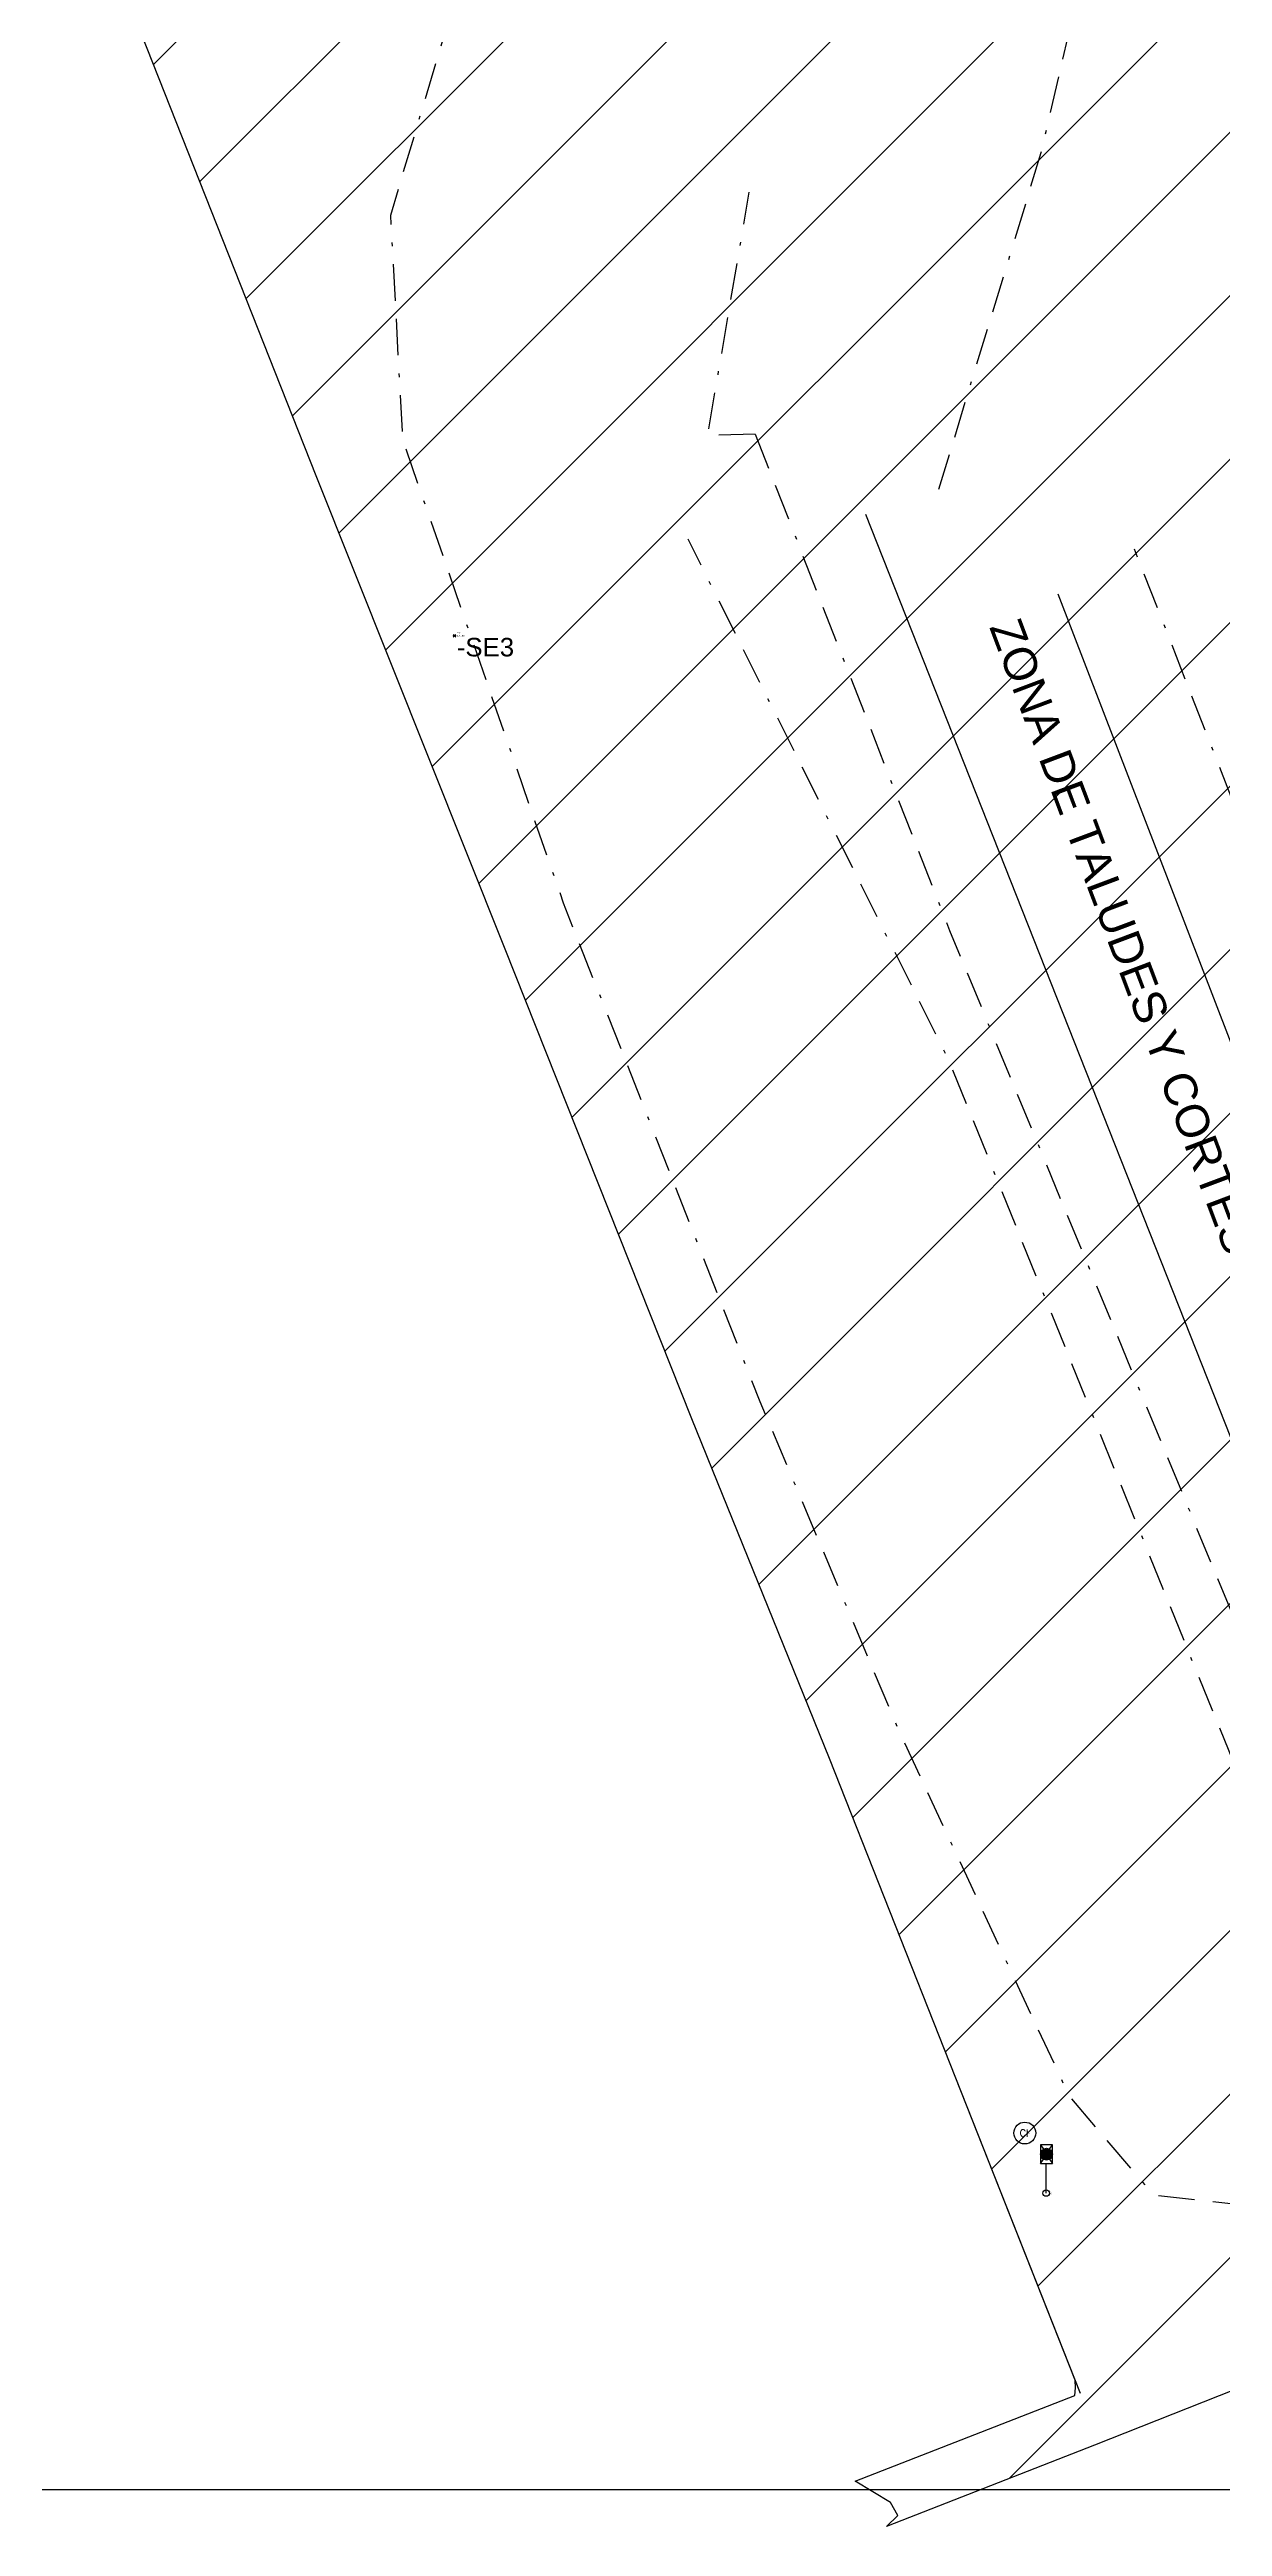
# Model space of a CAD drawing. Extents: x 352140 to 354978, y 6304672 to 6307963.
# Drawn here: x 352429.5 to 352461.7, y 6305399 to 6305467 of the extents above; entities that cross this region are included whole.
import ezdxf

# ---------------------------------------------------------------- set-up
doc = ezdxf.new("R2010")
doc.units = 0
for name, pattern in [('BORDER', [1.75, 0.5, -0.25, 0.5, -0.25, 0, -0.25]), ('DASHED', [19.05, 12.7, -6.35]), ('DIVIDE', [1.25, 0.5, -0.25, 0, -0.25, 0, -0.25])]:
    doc.linetypes.add(name, pattern=pattern)
doc.layers.get('0').update_dxf_attribs({"linetype": 'CONTINUOUS'})
for name, color, linetype in [('0-LEVANTAMIENTO 2020.SEP', 252, 'CONTINUOUS'), ('1-coordenadas', 8, 'CONTINUOUS'), ('1-LINEA DE CIERRO', 7, 'DIVIDE'), ('1-MURO', 7, 'CONTINUOUS'), ('1-REJA', 252, 'FENCELINE1'), ('1-TALUD', 252, 'BORDER'), ('V-NODE-TEXT', 1, 'CONTINUOUS'), ('V-NODE-TEXT4', 4, 'CONTINUOUS'), ('Z-CI', 253, 'CONTINUOUS'), ('Z-PCTV', 253, 'CONTINUOUS')]:
    doc.layers.add(name, color=color, linetype=linetype)
doc.styles.add('A', font='arial.ttf', dxfattribs={"height": 2})
doc.styles.add('ROMANS', font='romans.shx', dxfattribs={"width": 0.75})
doc.linetypes.add('FENCELINE1', pattern='A,6.35,-2.54,[133,ltypeshp.shx,S=2.54,R=0,X=-2.54,Y=0],-2.54,25.4', length=36.83)

# ---------------------------------------------------------------- blocks, each defined once
blk = doc.blocks.new('COORDENADAS')
at = {"layer": '1-coordenadas'}
blk.add_line((20, -800.625), (1420, -800.625), dxfattribs=at)
blk = doc.blocks.new('PCTV')
at = {"layer": 'Z-PCTV', "true_color": 0xbdbdbd}
h = blk.add_hatch(color=9, dxfattribs=at)
edge = h.paths.add_edge_path()
edge.add_arc((0.05, 6.02), 0.825, 0, 360)
at = {"layer": 'Z-PCTV', "color": 9, "true_color": 0xbdbdbd}
for p, q in [((-0.87, 7.46), (-0.44, 6.79)), ((-0.87, 4.58), (-0.44, 5.25)), ((0, 2.06), (0, 4.58)), ((0, 0), (0, 3.88)), ((0.53, 6.79), (0.96, 7.46)), ((0.53, 5.25), (0.96, 4.58))]:
    blk.add_line(p, q, dxfattribs=at)
blk.add_lwpolyline([(0.96, 4.58), (0.96, 7.46), (-0.87, 7.46), (-0.87, 4.58)], close=True, dxfattribs=at)
for centre, radius in [((0.05, 6.02), 0.912), ((0.05, 6.02), 0.825), ((0, 0), 0.5)]:
    blk.add_circle(centre, radius, dxfattribs=at)
blk = doc.blocks.new('*U710', base_point=(352456.887, 6305408.138))
at = {"layer": 'Z-PCTV', "linetype": 'ByBlock', "lineweight": -2, "xscale": 0.1773176706723187, "yscale": 0.1773176706723187, "zscale": 0.1773176706723187}
blk.add_blockref('PCTV', (352456.887, 6305408.138), dxfattribs=at)
at = {"layer": 'V-NODE-TEXT', "linetype": 'ByBlock', "char_height": 0.02}
for s, insert, attachment_point in [('256', (352456.952, 6305408.178), 4), ('675.24', (352456.952, 6305408.153), 1), ('°PCTV', (352456.952, 6305408.108), 4)]:
    blk.add_mtext(s, dxfattribs=dict(at, insert=insert, attachment_point=attachment_point))
blk = doc.blocks.new('CI')
at = {"layer": 'Z-CI'}
blk.add_circle((0, 0), 1.2, dxfattribs=at)
at = {"layer": 'Z-CI', "style": 'ROMANS'}
blk.add_text('CI', height=0.8, rotation=360, dxfattribs=at).set_placement((-0.58, -0.4))
blk = doc.blocks.new('*U787', base_point=(352456.299, 6305409.787))
at = {"layer": 'Z-CI', "linetype": 'ByBlock', "lineweight": -2, "xscale": 0.25, "yscale": 0.25, "zscale": 0.25}
blk.add_blockref('CI', (352456.299, 6305409.787), dxfattribs=at)
at = {"layer": 'V-NODE-TEXT', "linetype": 'ByBlock', "char_height": 0.02}
for s, insert, attachment_point in [('255', (352456.364, 6305409.827), 4), ('675.18', (352456.364, 6305409.802), 1), ('°CI', (352456.364, 6305409.757), 4)]:
    blk.add_mtext(s, dxfattribs=dict(at, insert=insert, attachment_point=attachment_point))
blk = doc.blocks.new('*U806', base_point=(352440.635, 6305450.911))
at = {"layer": 'V-NODE-TEXT4', "lineweight": -2}
for p, q in [((352440.599, 6305450.875), (352440.671, 6305450.947)), ((352440.599, 6305450.947), (352440.671, 6305450.875))]:
    blk.add_line(p, q, dxfattribs=at)
blk.add_circle((352440.635, 6305450.911), 0.0254, dxfattribs=at)
at = {"layer": 'V-NODE-TEXT4', "linetype": 'ByBlock', "style": 'A'}
for s, insert, char_height, attachment_point in [('241', (352440.694, 6305450.962), 0.0508, 7), ('675.80', (352440.694, 6305450.932), 0.0508, 1), ('-SE3', (352440.694, 6305450.85), 0.508, 1)]:
    blk.add_mtext(s, dxfattribs=dict(at, insert=insert, char_height=char_height, attachment_point=attachment_point))

msp = doc.modelspace()

# ---------------------------------------------------------------- hatches: boundary and pattern name
at = {"layer": '0-LEVANTAMIENTO 2020.SEP'}
h = msp.add_hatch(dxfattribs=at)
h.set_pattern_fill('ANSI31', color=252)
h.paths.add_polyline_path([(352458.213, 6305401.216), (352452.503, 6305398.982), (352452.816, 6305399.28), (352452.609, 6305399.636), (352451.638, 6305400.227), (352457.678, 6305402.577), (352457.689, 6305402.79), (352457.683, 6305402.996), (352454.252, 6305411.685), (352450.931, 6305420.069), (352447.151, 6305429.404), (352442.008, 6305442.347), (352436.835, 6305455.304), (352430.757, 6305470.685), (352440.792, 6305475.07), (352451.682, 6305479.894), (352465.771, 6305486.18), (352480.216, 6305492.535), (352496.407, 6305499.712), (352513.657, 6305507.299), (352529.161, 6305514.161), (352541.959, 6305519.8), (352561.927, 6305528.675), (352571.449, 6305540.268), (352583.647, 6305555.178), (352598.213, 6305545.789), (352605.453, 6305541.805), (352602.222, 6305538.721), (352606.073, 6305535.813), (352608.645, 6305532.42), (352608.792, 6305532.234), (352608.857, 6305528.43), (352613.727, 6305525.092), (352613.927, 6305524.926), (352609.716, 6305517.616), (352604.317, 6305502.974), (352607.353, 6305483.644), (352606.958, 6305479.393), (352608.039, 6305476.818), (352609.065, 6305474.225), (352617.537, 6305468.424), (352618.346, 6305465.146), (352618.854, 6305464.849), (352618.951, 6305464.69), (352608.801, 6305460.676), (352599.579, 6305457.023), (352587.598, 6305452.326), (352574.209, 6305447), (352559.984, 6305441.387), (352541.368, 6305434.036), (352532.693, 6305430.631), (352523.045, 6305426.8), (352512.509, 6305422.629), (352503.01, 6305418.889), (352490.722, 6305414.053), (352481.682, 6305410.475), (352476.439, 6305408.401), (352468.05, 6305405.104)])

# ---------------------------------------------------------------- linework, layer by layer
at = {"layer": '0-LEVANTAMIENTO 2020.SEP', "flags": 128}
for points in [[(352458.213, 6305401.216), (352452.503, 6305398.982), (352452.816, 6305399.28), (352452.609, 6305399.636), (352451.638, 6305400.227), (352457.678, 6305402.577), (352457.689, 6305402.79), (352457.683, 6305402.996), (352454.252, 6305411.685), (352450.931, 6305420.069), (352447.151, 6305429.404), (352442.008, 6305442.347), (352436.835, 6305455.304), (352430.757, 6305470.685), (352440.792, 6305475.07), (352451.682, 6305479.894), (352465.771, 6305486.18), (352480.216, 6305492.535), (352496.407, 6305499.712), (352513.657, 6305507.299), (352529.161, 6305514.161)], [(352599.579, 6305457.023), (352587.598, 6305452.326), (352574.209, 6305447), (352559.984, 6305441.387), (352541.368, 6305434.036), (352532.693, 6305430.631), (352523.045, 6305426.8), (352512.509, 6305422.629), (352503.01, 6305418.889), (352490.722, 6305414.053), (352481.682, 6305410.475), (352476.439, 6305408.401), (352468.05, 6305405.104), (352458.213, 6305401.216)]]:
    msp.add_lwpolyline(points, dxfattribs=at)
at = {"layer": '1-MURO', "flags": 128}
for points in [[(352451.922, 6305454.246), (352465.777, 6305419.226)], [(352467.825, 6305424.515), (352457.214, 6305452.049)]]:
    msp.add_lwpolyline(points, dxfattribs=at)
at = {"layer": '1-REJA', "ltscale": 0.2, "flags": 128}
msp.add_lwpolyline([(352457.825, 6305402.635), (352454.252, 6305411.685), (352450.931, 6305420.069), (352447.151, 6305429.404), (352442.008, 6305442.347), (352436.835, 6305455.304), (352430.757, 6305470.685), (352440.792, 6305475.07), (352451.682, 6305479.894), (352465.771, 6305486.18), (352480.216, 6305492.535), (352496.407, 6305499.712), (352513.657, 6305507.299), (352529.161, 6305514.161), (352541.959, 6305519.8), (352561.927, 6305528.675), (352571.449, 6305540.268), (352583.647, 6305555.178), (352598.213, 6305545.789)], dxfattribs=at)
at = {"layer": '1-TALUD', "ltscale": 2, "flags": 128}
for points in [[(352479.366, 6305413.695), (352471.35, 6305410.59), (352463.275, 6305407.692), (352459.85, 6305408.077), (352457.519, 6305410.808), (352452.847, 6305420.83), (352449.032, 6305429.87), (352443.627, 6305443.568), (352439.217, 6305456.277), (352438.88, 6305462.46), (352440.586, 6305468.19), (352443.833, 6305473.092), (352452.164, 6305477.833), (352466.432, 6305484.957), (352480.496, 6305491.239), (352496.009, 6305497.946), (352514.835, 6305506.419), (352528.532, 6305512.673), (352541.654, 6305518.322), (352548.561, 6305519.167), (352554.075, 6305516.062), (352555.85, 6305516.285), (352561.048, 6305523.173)], [(352453.937, 6305454.93), (352456.75, 6305464.177), (352457.48, 6305467.33)], [(352448.893, 6305456.444), (352447.587, 6305456.404), (352448.728, 6305463.089)], [(352448.893, 6305456.444), (352454.233, 6305442.813), (352464.935, 6305416.935)], [(352464.735, 6305413.307), (352454.185, 6305439.313), (352447.05, 6305453.561)], [(352469.066, 6305428.181), (352462.119, 6305446.104), (352459.315, 6305453.282)]]:
    msp.add_lwpolyline(points, dxfattribs=at)

# ---------------------------------------------------------------- block references
at = {"color": 252, "linetype": 'DASHED'}
msp.add_blockref('COORDENADAS', (352180, 6306200.625), dxfattribs=at)
msp.add_blockref('*U806', (352440.635, 6305450.911))
at = {"layer": 'Z-CI'}
msp.add_blockref('*U787', (352456.299, 6305409.787), dxfattribs=at)
at = {"layer": 'Z-PCTV'}
msp.add_blockref('*U710', (352456.887, 6305408.138), dxfattribs=at)

# ---------------------------------------------------------------- texts
at = {"layer": '1-LINEA DE CIERRO', "style": 'A'}
msp.add_text('ZONA DE TALUDES Y CORTES INCOMPLETOS', height=0.9, rotation=290.64302, dxfattribs=at).set_placement((352455.316, 6305451.151))

doc.saveas('drawing.dxf')
